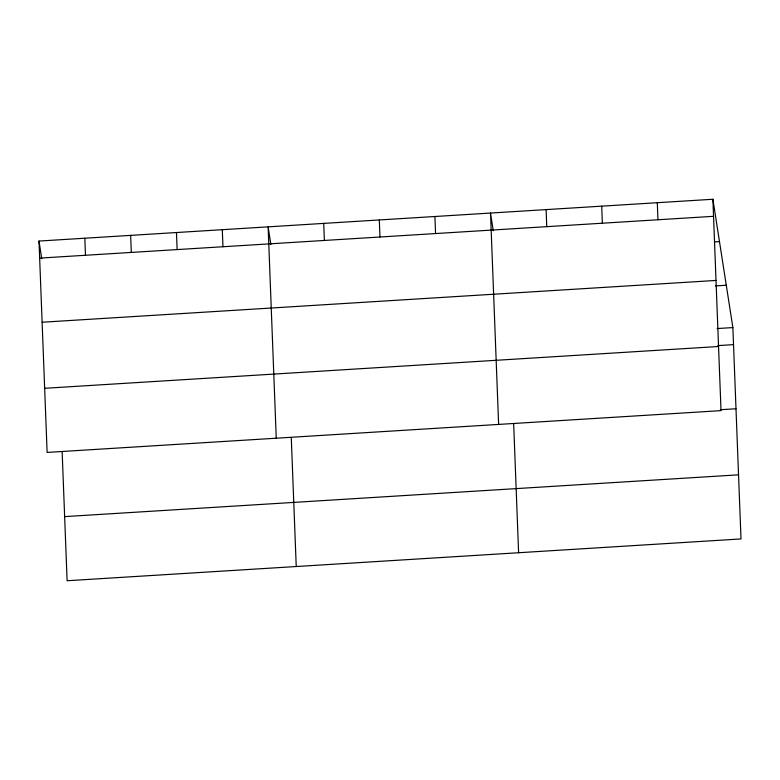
<?xml version="1.0" encoding="UTF-8"?>
<svg xmlns="http://www.w3.org/2000/svg" width="780" height="780" viewBox="0 0 780 780"><rect width="100%" height="100%" fill="white"/><g stroke="black" fill="none" stroke-linecap="round" stroke-linejoin="round"><path stroke-width="1.17" d="M712.891 199.261L721.012 410.631L47.122 452.419L39 241.059L712.891 199.261L732.878 327.581L741 538.941L67.109 580.739L62.147 451.747M39.653 258.112L713.554 216.314M714.655 241.907L719.492 241.605M42.12 322.238L716.011 280.439M715.406 285.909L726.287 285.236M717.171 328.555L732.878 327.581M717.824 345.608L733.532 344.633M44.655 388.303L718.556 346.505M720.291 409.724L735.998 408.759M64.642 516.614L738.533 474.825M493.262 230.695L490.513 213.057L498.625 424.418M270.875 244.491L268.125 226.843L276.247 438.214M39 241.059L41.749 258.697M657.296 202.712L657.95 219.765M601.702 206.154L602.355 223.216M546.107 209.605L546.76 226.658M513.659 423.745L518.612 552.737M434.909 216.499L435.572 233.551M379.314 219.95L379.967 237.003M323.719 223.402L324.373 240.454M291.272 437.541L296.234 566.524M222.3 229.691L222.953 246.743M176.475 232.528L177.128 249.58M130.65 235.375L131.303 252.427M84.825 238.212L85.478 255.265"/></g></svg>
